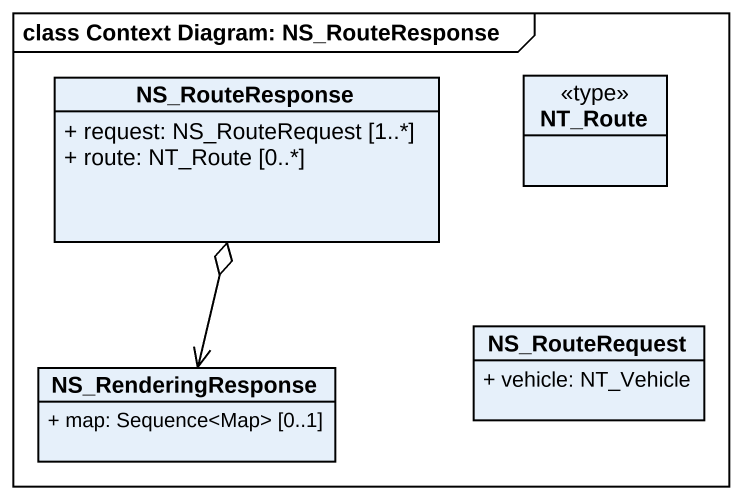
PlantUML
@startuml
mainframe class Context Diagram: NS_RouteResponse
hide circle
hide empty members
skinparam classAttributeIconSize 0
class NS_RouteResponse {
  + request: NS_RouteRequest [1..*]
  + route: NT_Route [0..*]
}
class NT_Route <<type>>
class NS_RouteRequest {
  + vehicle: NT_Vehicle
}
class NS_RenderingResponse {
  + map: Sequence<Map> [0..1]
}
NS_RouteResponse o--> NS_RenderingResponse
@enduml
